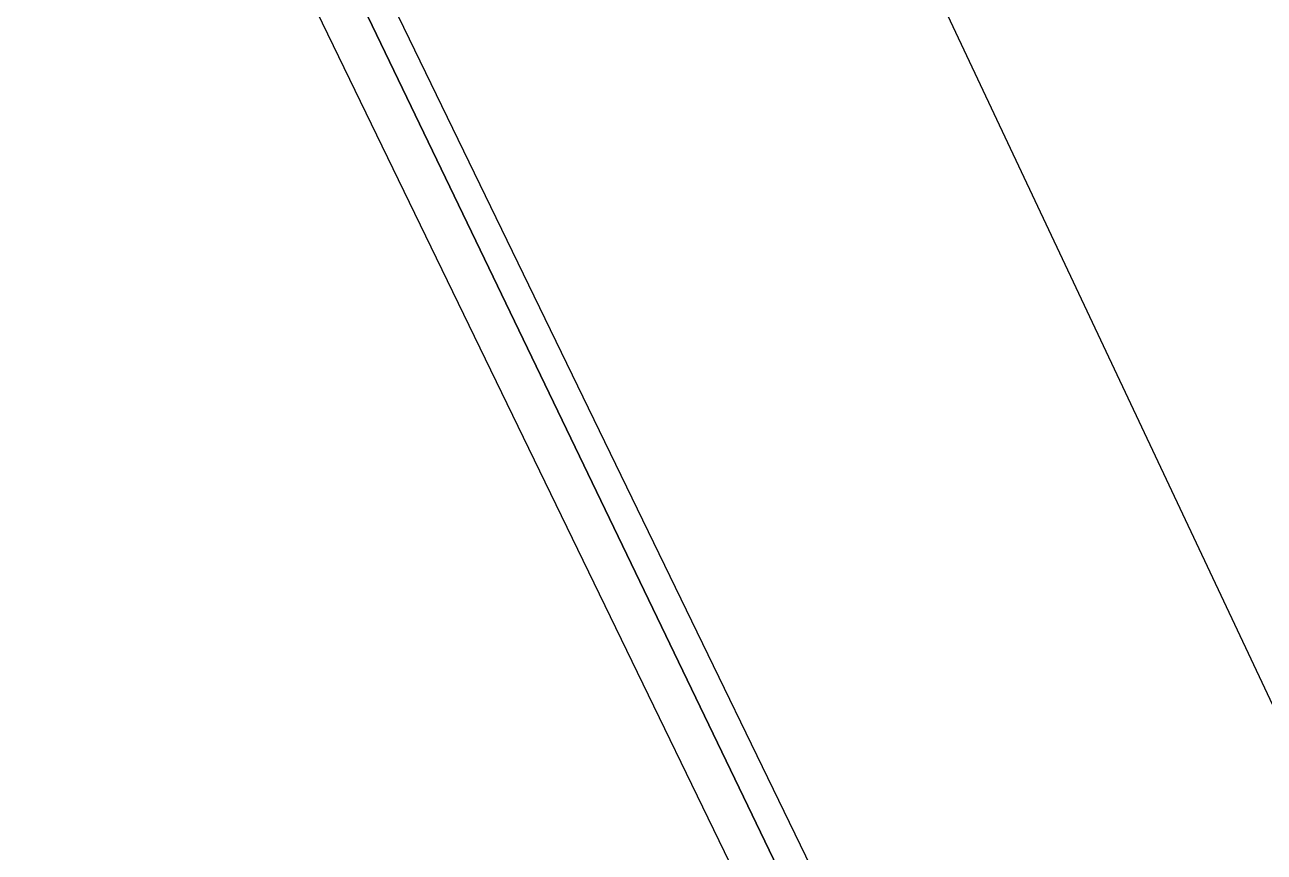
# Model space of a CAD drawing. Header units: feet. Extents: x -84 to 198, y -22 to 181.
# Drawn here: x 19.239 to 20.067, y 34.985 to 35.538 of the extents above; entities that cross this region are included whole.
import ezdxf

# ---------------------------------------------------------------- set-up
doc = ezdxf.new("R2010")
doc.units = ezdxf.units.FT
doc.layers.add('A-LINEA', color=7, linetype='CONTINUOUS')

msp = doc.modelspace()

# ---------------------------------------------------------------- linework, layer by layer
at = {"layer": 'A-LINEA'}
msp.add_line((17.1689, 41.2494), (22.9956, 28.8755), dxfattribs=at)
msp.add_line((17.1689, 41.2494), (22.9956, 28.8755), dxfattribs=at)
for points in [[(19.4133, 35.6578), (21.12, 32.1111), (21.1333, 32.1111), (21.1467, 32.1244), (19.4267, 35.6711), (19.4133, 35.6578)], [(19.4133, 35.6578), (21.12, 32.1111), (21.1333, 32.1111), (21.1467, 32.1244), (19.4267, 35.6711), (19.4133, 35.6578)], [(19.3867, 35.6444), (21.1067, 32.0978), (21.12, 32.0978), (21.12, 32.1111), (19.4133, 35.6578), (19.4, 35.6578), (19.3867, 35.6578), (19.3867, 35.6444)], [(19.3867, 35.6444), (21.1067, 32.0978), (21.12, 32.0978), (21.12, 32.1111), (19.4133, 35.6578), (19.4, 35.6578), (19.3867, 35.6578), (19.3867, 35.6444)]]:
    msp.add_lwpolyline(points, dxfattribs=at)

doc.saveas('drawing.dxf')
